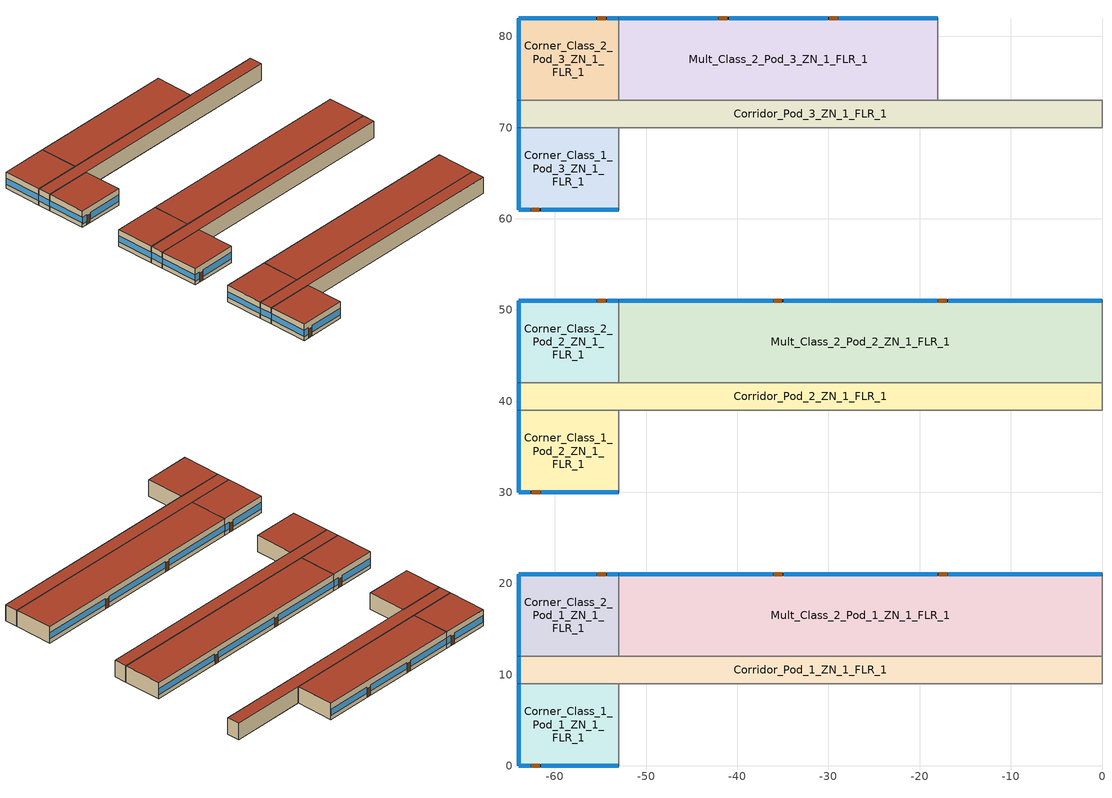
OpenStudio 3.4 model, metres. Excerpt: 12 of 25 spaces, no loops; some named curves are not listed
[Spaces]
Corridor_Pod_2_ZN_1_FLR_1
 floor ground (Foundation F 126 Perim 30 Area 1920): 0,42 0,39 -64,39 -64,42 z0
 wall outside: -64,42 -64,39 z0:4
 wall to Corner_Class_2_Pod_2_ZN_1_FLR_1: -53,42 -64,42 z0:4
 wall to Main_Corridor_ZN_1_FLR_1: 0,39 0,42 z0:4
 wall to Mult_Class_1_Pod_2_ZN_1_FLR_1: -53,39 0,39 z0:4
 wall to Corner_Class_1_Pod_2_ZN_1_FLR_1: -64,39 -53,39 z0:4
 wall to Mult_Class_2_Pod_2_ZN_1_FLR_1: 0,42 -53,42 z0:4
 window: -64,41.95 -64,39.05 z1.1:2.55
 roof outside: 0,39 0,42 -64,42 -64,39 z4
Corner_Class_2_Pod_2_ZN_1_FLR_1
 floor ground (Foundation F 126 Perim 200 Area 990): -53,51 -53,42 -64,42 -64,51 z0
 wall outside: -53,51 -64,51 -64,42 z0:4
 wall to Mult_Class_2_Pod_2_ZN_1_FLR_1: -53,42 -53,51 z0:4
 window: -53.05,51 -54.27,51 / -55.49,51 -63.95,51 z0.92:2.51; -64,50.95 -64,42.05 z1.1:2.52
 door: -54.45,51 -55.36,51 z0:2.13
 roof outside: -53,42 -53,51 -64,51 -64,42 z4
Corridor_Pod_3_ZN_1_FLR_1
 floor ground (Foundation F 126 Perim 30 Area 1920): 0,73 0,70 -64,70 -64,73 z0
 wall outside: -64,73 -64,70 z0:4
 wall to Mult_Class_2_Pod_3_ZN_1_FLR_1: -18,73 -53,73 z0:4
 wall to Corner_Class_2_Pod_3_ZN_1_FLR_1: -53,73 -64,73 z0:4
 wall to Computer_Class_ZN_1_FLR_1: 0,73 -18,73 z0:4
 wall to Library_Media_Center_ZN_1_FLR_1: 0,70 0,73 z0:4
 wall to Mult_Class_1_Pod_3_ZN_1_FLR_1: -53,70 0,70 z0:4
 wall to Corner_Class_1_Pod_3_ZN_1_FLR_1: -64,70 -53,70 z0:4
 window: -64,72.95 -64,70.05 z1.1:2.55
 roof outside: 0,70 0,73 -64,73 -64,70 z4
Corner_Class_2_Pod_3_ZN_1_FLR_1
 floor ground (Foundation F 126 Perim 200 Area 990): -53,82 -53,73 -64,73 -64,82 z0
 wall outside: -53,82 -64,82 -64,73 z0:4
 wall to Mult_Class_2_Pod_3_ZN_1_FLR_1: -53,73 -53,82 z0:4
 window: -64,81.95 -64,73.05 z1.1:2.52; -53.05,82 -54.27,82 / -55.52,82 -63.95,82 z0.92:2.51
 door: -54.44,82 -55.36,82 z0:2.13
 roof outside: -53,73 -53,82 -64,82 -64,73 z4
Corner_Class_2_Pod_1_ZN_1_FLR_1
 floor ground (Foundation F 126 Perim 200 Area 990): -53,21 -53,12 -64,12 -64,21 z0
 wall outside: -53,21 -64,21 -64,12 z0:4
 wall to Mult_Class_2_Pod_1_ZN_1_FLR_1: -53,12 -53,21 z0:4
 wall to Corridor_Pod_1_ZN_1_FLR_1: -64,12 -53,12 z0:4
 window: -53.05,21 -54.27,21 / -55.49,21 -63.95,21 z0.92:2.51; -64,20.95 -64,12.05 z1.1:2.52
 door: -54.43,21 -55.34,21 z0:2.13
 roof outside: -53,12 -53,21 -64,21 -64,12 z4
Corridor_Pod_1_ZN_1_FLR_1
 floor ground (Foundation F 126 Perim 30 Area 1920): 0,12 0,9 -64,9 -64,12 z0
 wall outside: -64,12 -64,9 z0:4
 wall to Mult_Class_1_Pod_1_ZN_1_FLR_1: -53,9 0,9 z0:4
 wall to Corner_Class_1_Pod_1_ZN_1_FLR_1: -64,9 -53,9 z0:4
 wall to Main_Corridor_ZN_1_FLR_1: 0,9 0,12 z0:4
 wall to Mult_Class_2_Pod_1_ZN_1_FLR_1: 0,12 -53,12 z0:4
 window: -64,11.95 -64,9.05 z1.1:2.55
 roof outside: 0,9 0,12 -64,12 -64,9 z4
Mult_Class_2_Pod_2_ZN_1_FLR_1
 floor ground (Foundation F 126 Perim 530 Area 4770): 0,51 0,42 -53,42 -53,51 z0
 wall outside: 0,51 -53,51 z0:4
 wall to Main_Corridor_ZN_1_FLR_1: 0,42 0,51 z0:4
 window: -0.05,51 -16.87,51 / -18.09,51 -34.91,51 / -36.13,51 -52.95,51 z1.03:2.5
 door: -17.05,51 -17.96,51 / -35.11,51 -36.02,51 z0:2.13
 roof outside: 0,42 0,51 -53,51 -53,42 z4
Corner_Class_1_Pod_3_ZN_1_FLR_1
 floor ground (Foundation F 126 Perim 200 Area 990): -53,70 -53,61 -64,61 -64,70 z0
 wall outside: -64,70 -64,61 -53,61 z0:4
 wall to Mult_Class_1_Pod_3_ZN_1_FLR_1: -53,61 -53,70 z0:4
 window: -64,69.95 -64,61.05 z1.1:2.52; -63.95,61 -62.73,61 / -61.51,61 -53.05,61 z0.92:2.51
 door: -62.62,61 -61.7,61 z0:2.13
 roof outside: -53,61 -53,70 -64,70 -64,61 z4
Mult_Class_2_Pod_1_ZN_1_FLR_1
 floor ground (Foundation F 126 Perim 530 Area 4770): 0,21 0,12 -53,12 -53,21 z0
 wall outside: 0,21 -53,21 z0:4
 wall to Main_Corridor_ZN_1_FLR_1: 0,12 0,21 z0:4
 window: -0.05,21 -16.87,21 / -18.09,21 -34.91,21 / -36.13,21 -52.95,21 z1.03:2.5
 door: -16.98,21 -17.89,21 / -35.09,21 -36.01,21 z0:2.13
 roof outside: 0,12 0,21 -53,21 -53,12 z4
Mult_Class_2_Pod_3_ZN_1_FLR_1
 floor ground (Foundation F 126 Perim 350 Area 3150): -18,82 -18,73 -53,73 -53,82 z0
 wall outside: -18,82 -53,82 z0:4
 wall to Computer_Class_ZN_1_FLR_1: -18,73 -18,82 z0:4
 window: -18.05,82 -28.87,82 / -30.09,82 -40.91,82 / -42.13,82 -52.95,82 z0.99:2.5
 door: -29,82 -29.92,82 / -41.09,82 -42.01,82 z0:2.13
 roof outside: -18,73 -18,82 -53,82 -53,73 z4
Corner_Class_1_Pod_2_ZN_1_FLR_1
 floor ground (Foundation F 126 Perim 200 Area 990): -53,39 -53,30 -64,30 -64,39 z0
 wall outside: -64,39 -64,30 -53,30 z0:4
 wall to Mult_Class_1_Pod_2_ZN_1_FLR_1: -53,30 -53,39 z0:4
 window: -64,38.95 -64,30.05 z1.1:2.52; -63.95,30 -62.73,30 / -61.51,30 -53.05,30 z0.92:2.51
 door: -62.53,30 -61.62,30 z0:2.13
 roof outside: -53,30 -53,39 -64,39 -64,30 z4
Corner_Class_1_Pod_1_ZN_1_FLR_1
 floor ground (Foundation F 126 Perim 200 Area 990): -53,9 -53,0 -64,0 -64,9 z0
 wall outside: -64,9 -64,0 -53,0 z0:4
 wall to Mult_Class_1_Pod_1_ZN_1_FLR_1: -53,0 -53,9 z0:4
 window: -63.95,0 -62.73,0 / -61.51,0 -53.05,0 z0.92:2.51; -64,8.95 -64,0.05 z1.1:2.52
 door: -62.59,0 -61.68,0 z0:2.13
 roof outside: -53,0 -53,9 -64,9 -64,0 z4
[Site]
Atlanta-Hartsfield Jackson Intl AP_GA_USA: Latitude {deg}=33.63; Longitude {deg}=-84.43; Time Zone {hr}=-5; Elevation {m}=308; Terrain=City
[Building]
-PrimarySchool-ASHRAE 169-2013-3A created: 2022-11-29 09:58:47 -0700: North Axis {deg}=0; Default Construction Set=90.1-2016 - PriSchl - ASHRAE 169-2013-3A; Standards Number of Stories=1; Standards Number of Above Ground Stories=1; Standards Building Type=PrimarySchool
[ClimateZones]
Climate Zone Institution Name 1=ASHRAE; Climate Zone Document Name 1=ANSI/ASHRAE Standard 169; Climate Zone Document Year 1=2006; Climate Zone Value 1=3A
[Site:WaterMainsTemperature]
Calculation Method=Correlation; Annual Average Outdoor Air Temperature {C}=16.6; Maximum Difference In Monthly Average Outdoor Air Temperatures {deltaC}=22.5
[SizingPeriod:DesignDay] Barometric Pressure {Pa}=97621; Rain Indicator=No; Snow Indicator=No; Day of Month=21; Daylight Saving Time Indicator=No; Humidity Condition Type=Wetbulb; Dry-Bulb Temperature Range Modifier Type=DefaultMultipliers
Name | Maximum Dry-Bulb Temperature {C} | Daily Dry-Bulb Temperature Range {deltaC} | Wind Speed {m/s} | Wind Direction {deg} | Month | Day Type | Wetbulb or DewPoint at Maximum Dry-Bulb {C} | Solar Model Indicator | ASHRAE Clear Sky Optical Depth for Beam Irradiance | ASHRAE Clear Sky Optical Depth for Diffuse Irradiance | Sky Clearness
Atlanta-Hartsfield.Jackson.Intl.AP_GA_USA Ann Clg .4% Condns DB=>MWB | 34.4 | 9.5 | 4 | 300 | 7 | SummerDesignDay | 23.5 | ASHRAETau | 0.556 | 1.779
Atlanta-Hartsfield.Jackson.Intl.AP_GA_USA Ann Htg 99.6% Condns DB | -6.3 | 0 | 5.3 | 320 | 1 | WinterDesignDay | -6.3 | ASHRAEClearSky |  |  | 0
[Site:GroundTemperature:FCfactorMethod]
January Ground Temperature {C}=16; February Ground Temperature {C}=11.9; March Ground Temperature {C}=7.7; April Ground Temperature {C}=4; May Ground Temperature {C}=7.9; June Ground Temperature {C}=13.8; July Ground Temperature {C}=17.2; August Ground Temperature {C}=20.8; September Ground Temperature {C}=24.8; October Ground Temperature {C}=26.1; November Ground Temperature {C}=26.5; December Ground Temperature {C}=22.5
[Material:NoMass] Thermal Absorptance=0.9; Solar Absorptance=0.7
Name | Roughness | Thermal Resistance {m2-K/W} | Visible Absorptance
CP02 CARPET PAD | VeryRough | 0.21648 | 0.8
Typical Insulation R-10.94 | Smooth | 1.92744 | 0.7
Typical Carpet Pad | Smooth | 0.21648 | 0.8
Typical Insulation R-10.81 | Smooth | 1.90342 | 0.7
Typical Insulation R-24.52 | Smooth | 4.31889 | 0.7
Typical Insulation R-1.85 | Smooth | 0.326262 | 0.7
Typical Insulation R-2.38 | Smooth | 0.418404 | 0.7
[Material]
Name | Roughness | Thickness {m} | Conductivity {W/m-K} | Density {kg/m3} | Specific Heat {J/kg-K} | Thermal Absorptance | Solar Absorptance | Visible Absorptance
100mm Normalweight concrete floor | MediumSmooth | 0.1016 | 2.31 | 2322 | 832
G01 13mm gypsum board | Smooth | 0.0127 | 0.16 | 800 | 1090 | 0.9 | 0.7 | 0.5
4 in. Normalweight Concrete Floor | MediumRough | 0.1016 | 2.31 | 2322 | 832 | 0.9 | 0.7 | 0.7
25mm Stucco | Smooth | 0.0254 | 0.72 | 1856 | 840 | 0.9 | 0.7 | 0.7
5/8 in. Gypsum Board | MediumSmooth | 0.0159 | 0.16 | 800 | 1090 | 0.9 | 0.7 | 0.7
Roof Membrane - Highly Reflective | VeryRough | 0.0095 | 0.16 | 1121.29 | 1460 | 0.75 | 0.45 | 0.7
Metal Roof Surface; F08 Metal surface | Smooth | 0.0008 | 45.28 | 7824 | 500 | 0.9 | 0.7 | 0.7
8 in. Normalweight Concrete Floor | MediumRough | 0.2032 | 2.31 | 2322 | 832 | 0.9 | 0.7 | 0.7
8 in. Concrete Block Basement Wall | MediumRough | 0.2032 | 1.326 | 1842 | 912 | 0.9 | 0.7 | 0.7
G05 25mm wood | MediumSmooth | 0.0254 | 0.15 | 608 | 1630 | 0.9 | 0.5 | 0.5
Std Wood 6inch | MediumSmooth | 0.15 | 0.12 | 540 | 1210 | 0.9 | 0.7 | 0.7
[Construction:FfactorGroundFloor] F-Factor {W/m-K}=1.26344
Name | Area {m2} | PerimeterExposed {m}
Foundation F 126 Perim 200 Area 990 | 99 | 20
Foundation F 126 Perim 350 Area 3150 | 315 | 35
Foundation F 126 Perim 530 Area 4770 | 477 | 53
Foundation F 126 Perim 30 Area 1920 | 192 | 3
[DefaultConstructionSet]
90.1-2016 - PriSchl - ASHRAE 169-2013-3A: Default Exterior Surface Constructions=Default Surface Constructions 1; Default Interior Surface Constructions=Default Surface Constructions 2; Default Ground Contact Surface Constructions=Default Surface Constructions 3; Default Exterior SubSurface Constructions=Default Sub Surface Constructions 1; Default Interior SubSurface Constructions=Default Sub Surface Constructions 2; Interior Partition Construction=Typical Interior Partition
[DefaultSurfaceConstructions]
Name | Floor Construction | Wall Construction | Roof Ceiling Construction
Default Surface Constructions 1 | Typical Insulated Exterior Mass Floor R-13.51 | Typical Insulated Steel Framed Exterior Wall R-12.99 | Typical IEAD Roof - Highly Reflective R-25.64
Default Surface Constructions 2 | Typical Interior Floor | Typical Interior Wall | Typical Interior Ceiling
Default Surface Constructions 3 | Typical Insulated Carpeted 8in Slab Floor | Typical Insulated Basement Mass Wall
[Construction]
Typical Insulated Exterior Mass Floor R-13.51: Typical Insulation R-10.94, 4 in. Normalweight Concrete Floor, Typical Carpet Pad
Typical Insulated Steel Framed Exterior Wall R-12.99: 25mm Stucco, 5/8 in. Gypsum Board, Typical Insulation R-10.81, 5/8 in. Gypsum Board
Typical IEAD Roof - Highly Reflective R-25.64: Roof Membrane - Highly Reflective, Typical Insulation R-24.52, Metal Roof Surface
Typical Interior Floor: 100mm Normalweight concrete floor, CP02 CARPET PAD
Typical Interior Wall: G01 13mm gypsum board, G01 13mm gypsum board
Typical Interior Ceiling: CP02 CARPET PAD, 100mm Normalweight concrete floor
Typical Insulated Carpeted 8in Slab Floor: 8 in. Normalweight Concrete Floor, Typical Carpet Pad
Typical Insulated Basement Mass Wall: 8 in. Concrete Block Basement Wall
U 0.45 SHGC 0.25 Simple Glazing Window Weighted U-0.45 SHGC 0.25: U 0.45 SHGC 0.25 Simple Glazing U-0.45 SHGC 0.25
U 0.45 SHGC 0.25 Simple Glazing Window Weighted U-0.45 SHGC 0.25 1: U 0.45 SHGC 0.25 Simple Glazing U-0.45 SHGC 0.25 1
Typical Insulated Metal Door R-2.7: F08 Metal surface, Typical Insulation R-1.85
U 0.45 SHGC 0.25 Simple Glazing Window Weighted U-0.45 SHGC 0.25 2: U 0.45 SHGC 0.25 Simple Glazing U-0.45 SHGC 0.25 2
Typical Overhead Door R-3.23: Typical Insulation R-2.38
U 0.55 SHGC 0.35 Simple Glazing Window U-0.55 SHGC 0.35: U 0.55 SHGC 0.35 Simple Glazing U-0.55 SHGC 0.35
Typical Interior Window: Clear 3mm
Typical Interior Door; Typical Interior Partition: G05 25mm wood
InteriorFurnishings: Std Wood 6inch
[DefaultSubSurfaceConstructions]
Name | Fixed Window Construction | Operable Window Construction | Door Construction | Glass Door Construction | Overhead Door Construction | Skylight Construction | Tubular Daylight Dome Construction | Tubular Daylight Diffuser Construction
Default Sub Surface Constructions 1 | U 0.45 SHGC 0.25 Simple Glazing Window Weighted U-0.45 SHGC 0.25 | U 0.45 SHGC 0.25 Simple Glazing Window Weighted U-0.45 SHGC 0.25 1 | Typical Insulated Metal Door R-2.7 | U 0.45 SHGC 0.25 Simple Glazing Window Weighted U-0.45 SHGC 0.25 2 | Typical Overhead Door R-3.23 | U 0.55 SHGC 0.35 Simple Glazing Window U-0.55 SHGC 0.35 | Typical Interior Window | Typical Interior Window
Default Sub Surface Constructions 2 | Typical Interior Window | Typical Interior Window | Typical Interior Door
[WindowMaterial:SimpleGlazingSystem]
Name | U-Factor {W/m2-K} | Solar Heat Gain Coefficient
U 0.45 SHGC 0.25 Simple Glazing U-0.45 SHGC 0.25; U 0.45 SHGC 0.25 Simple Glazing U-0.45 SHGC 0.25 1; U 0.45 SHGC 0.25 Simple Glazing U-0.45 SHGC 0.25 2 | 2.55522 | 0.25
U 0.55 SHGC 0.35 Simple Glazing U-0.55 SHGC 0.35 | 3.12304 | 0.35
[WindowMaterial:Glazing]
Clear 3mm: Optical Data Type=SpectralAverage; Thickness {m}=0.003; Solar Transmittance at Normal Incidence=0.837; Front Side Solar Reflectance at Normal Incidence=0.075; Back Side Solar Reflectance at Normal Incidence=0.075; Visible Transmittance at Normal Incidence=0.898; Front Side Visible Reflectance at Normal Incidence=0.081; Back Side Visible Reflectance at Normal Incidence=0.081; Infrared Transmittance at Normal Incidence=0; Front Side Infrared Hemispherical Emissivity=0.84; Back Side Infrared Hemispherical Emissivity=0.84; Conductivity {W/m-K}=0.9; Dirt Correction Factor for Solar and Visible Transmittance=1; Solar Diffusing=No
[Space] Building Story=Building Story 1; Part of Total Floor Area=Yes
Name | Space Type | Thermal Zone
Corner_Class_2_Pod_3_ZN_1_FLR_1 | PrimarySchool Classroom | Corner_Class_2_Pod_3_ZN_1_FLR_1 ZN
Corridor_Pod_2_ZN_1_FLR_1 | PrimarySchool Corridor | Corridor_Pod_2_ZN_1_FLR_1 ZN
Mult_Class_2_Pod_2_ZN_1_FLR_1 | PrimarySchool Classroom | Mult_Class_2_Pod_2_ZN_1_FLR_1 ZN
Corridor_Pod_1_ZN_1_FLR_1 | PrimarySchool Corridor | Corridor_Pod_1_ZN_1_FLR_1 ZN
Mult_Class_2_Pod_1_ZN_1_FLR_1 | PrimarySchool Classroom | Mult_Class_2_Pod_1_ZN_1_FLR_1 ZN
Corner_Class_2_Pod_2_ZN_1_FLR_1 | PrimarySchool Classroom | Corner_Class_2_Pod_2_ZN_1_FLR_1 ZN
Corner_Class_1_Pod_1_ZN_1_FLR_1 | PrimarySchool Classroom | Corner_Class_1_Pod_1_ZN_1_FLR_1 ZN
Corridor_Pod_3_ZN_1_FLR_1 | PrimarySchool Corridor | Corridor_Pod_3_ZN_1_FLR_1 ZN
Corner_Class_2_Pod_1_ZN_1_FLR_1 | PrimarySchool Classroom | Corner_Class_2_Pod_1_ZN_1_FLR_1 ZN
Corner_Class_1_Pod_3_ZN_1_FLR_1 | PrimarySchool Classroom | Corner_Class_1_Pod_3_ZN_1_FLR_1 ZN
Corner_Class_1_Pod_2_ZN_1_FLR_1 | PrimarySchool Classroom | Corner_Class_1_Pod_2_ZN_1_FLR_1 ZN
Mult_Class_2_Pod_3_ZN_1_FLR_1 | PrimarySchool Classroom | Mult_Class_2_Pod_3_ZN_1_FLR_1 ZN
[BuildingStory]
Building Story 1: Nominal Z Coordinate {m}=0
[SpaceType] Standards Building Type=PrimarySchool
Name | Default Schedule Set | Design Specification Outdoor Air Object | Standards Space Type
PrimarySchool Corridor | PrimarySchool Corridor Schedule Set | PrimarySchool Corridor Ventilation | Corridor
PrimarySchool Classroom | PrimarySchool Classroom Schedule Set | PrimarySchool Classroom Ventilation | Classroom
[People:Definition]
PrimarySchool Classroom People Definition: Number of People Calculation Method=People/Area; People per Space Floor Area {person/m2}=0.269098; Fraction Radiant=0.3
[People]
PrimarySchool Classroom People: People Definition=PrimarySchool Classroom People Definition; Space or SpaceType=PrimarySchool Classroom; Work Efficiency Schedule=Work Efficiency Schedule; Clothing Insulation Schedule=Clothing Schedule; Air Velocity Schedule=Air Velocity Schedule; Multiplier=1
[Lights:Definition] Design Level Calculation Method=Watts/Area; Fraction Radiant=0.37; Fraction Visible=0.2; Return Air Fraction=0
Name | Watts per Space Floor Area {W/m2}
PrimarySchool Classroom Lights Definition | 9.9028
PrimarySchool Corridor Lights Definition | 7.10418
[Lights] Fraction Replaceable=1
Name | Lights Definition | Space or SpaceType
PrimarySchool Classroom Lights | PrimarySchool Classroom Lights Definition | PrimarySchool Classroom
PrimarySchool Corridor Lights | PrimarySchool Corridor Lights Definition | PrimarySchool Corridor
[ElectricEquipment:Definition] Design Level Calculation Method=Watts/Area; Fraction Latent=0; Fraction Radiant=0.5; Fraction Lost=0
Name | Watts per Space Floor Area {W/m2}
PrimarySchool Classroom Elec Equip Definition | 14.9995
PrimarySchool Corridor Elec Equip Definition | 3.99987
[ElectricEquipment]
Name | Electric Equipment Definition | Space or SpaceType
PrimarySchool Classroom Elec Equip | PrimarySchool Classroom Elec Equip Definition | PrimarySchool Classroom
PrimarySchool Corridor Elec Equip | PrimarySchool Corridor Elec Equip Definition | PrimarySchool Corridor
[DesignSpecification:OutdoorAir] Outdoor Air Method=Sum
Name | Outdoor Air Flow per Person {m3/s-person} | Outdoor Air Flow per Floor Area {m3/s-m2}
PrimarySchool Classroom Ventilation | 0.00471947 | 0.0006096
PrimarySchool Corridor Ventilation |  | 0.0003048
[DefaultScheduleSet] Number of People Schedule=SchoolPrimary BLDG_OCC_SCH; People Activity Level Schedule=SchoolPrimary ACTIVITY_SCH; Electric Equipment Schedule=SchoolPrimary BLDG_EQUIP_SCH_2013; Infiltration Schedule=SchoolPrimary INFIL_SCH_PNNL
Name | Lighting Schedule
PrimarySchool Classroom Schedule Set | SchoolPrimary BLDG_LIGHT_CLASSROOM_SCH_2013
PrimarySchool Corridor Schedule Set | SchoolPrimary BLDG_LIGHT_CORRIDOR_SCH_2013
[ThermostatSetpoint:DualSetpoint] Heating Setpoint Temperature Schedule=SchoolPrimary HTGSETP_SCH_NO_OPTIMUM; Cooling Setpoint Temperature Schedule=SchoolPrimary CLGSETP_SCH_NO_OPTIMUM
PrimarySchool Classroom Thermostat 1; PrimarySchool Classroom Thermostat 2; PrimarySchool Classroom Thermostat 3; PrimarySchool Classroom Thermostat 4; PrimarySchool Classroom Thermostat 5; PrimarySchool Classroom Thermostat 6; PrimarySchool Corridor Thermostat 1; PrimarySchool Corridor Thermostat 2; PrimarySchool Corridor Thermostat 3; PrimarySchool Classroom Thermostat 10; PrimarySchool Classroom Thermostat 11; PrimarySchool Classroom Thermostat 12
[SpaceInfiltration:DesignFlowRate] Schedule=SchoolPrimary INFIL_SCH_PNNL; Design Flow Rate Calculation Method=Flow/ExteriorArea; Constant Term Coefficient=0; Temperature Term Coefficient=0; Velocity Term Coefficient=0.224; Velocity Squared Term Coefficient=0
Name | Space or SpaceType | Flow per Exterior Surface Area {m3/s-m2}
Corner_Class_1_Pod_1_ZN_1_FLR_1 Infiltration | Corner_Class_1_Pod_1_ZN_1_FLR_1 | 0.000254558
Corner_Class_1_Pod_2_ZN_1_FLR_1 Infiltration | Corner_Class_1_Pod_2_ZN_1_FLR_1 | 0.000254558
Corner_Class_1_Pod_3_ZN_1_FLR_1 Infiltration | Corner_Class_1_Pod_3_ZN_1_FLR_1 | 0.000254558
Corner_Class_2_Pod_1_ZN_1_FLR_1 Infiltration | Corner_Class_2_Pod_1_ZN_1_FLR_1 | 0.000254558
Corner_Class_2_Pod_2_ZN_1_FLR_1 Infiltration | Corner_Class_2_Pod_2_ZN_1_FLR_1 | 0.000254558
Corner_Class_2_Pod_3_ZN_1_FLR_1 Infiltration | Corner_Class_2_Pod_3_ZN_1_FLR_1 | 0.000254558
Corridor_Pod_1_ZN_1_FLR_1 Infiltration | Corridor_Pod_1_ZN_1_FLR_1 | 3.35043e-05
Corridor_Pod_2_ZN_1_FLR_1 Infiltration | Corridor_Pod_2_ZN_1_FLR_1 | 3.35043e-05
Corridor_Pod_3_ZN_1_FLR_1 Infiltration | Corridor_Pod_3_ZN_1_FLR_1 | 3.35043e-05
Mult_Class_2_Pod_1_ZN_1_FLR_1 Infiltration | Mult_Class_2_Pod_1_ZN_1_FLR_1 | 0.000175253
Mult_Class_2_Pod_2_ZN_1_FLR_1 Infiltration | Mult_Class_2_Pod_2_ZN_1_FLR_1 | 0.000175253
Mult_Class_2_Pod_3_ZN_1_FLR_1 Infiltration | Mult_Class_2_Pod_3_ZN_1_FLR_1 | 0.000175253
[ThermalZone] Use Ideal Air Loads=No
Name | Primary Daylighting Control | Fraction of Zone Controlled by Primary Daylighting Control | Secondary Daylighting Control | Fraction of Zone Controlled by Secondary Daylighting Control | Thermostat
Corner_Class_1_Pod_1_ZN_1_FLR_1 ZN | Corner_Class_1_Pod_1_ZN_1_FLR_1 Daylt Sensor 1 | 0.444 | Corner_Class_1_Pod_1_ZN_1_FLR_1 Daylt Sensor 2 | 0.316 | PrimarySchool Classroom Thermostat 1
Corner_Class_1_Pod_2_ZN_1_FLR_1 ZN | Corner_Class_1_Pod_2_ZN_1_FLR_1 Daylt Sensor 1 | 0.444 | Corner_Class_1_Pod_2_ZN_1_FLR_1 Daylt Sensor 2 | 0.316 | PrimarySchool Classroom Thermostat 2
Corner_Class_1_Pod_3_ZN_1_FLR_1 ZN | Corner_Class_1_Pod_3_ZN_1_FLR_1 Daylt Sensor 1 | 0.444 | Corner_Class_1_Pod_3_ZN_1_FLR_1 Daylt Sensor 2 | 0.316 | PrimarySchool Classroom Thermostat 3
Corner_Class_2_Pod_1_ZN_1_FLR_1 ZN | Corner_Class_2_Pod_1_ZN_1_FLR_1 Daylt Sensor 1 | 0.444 | Corner_Class_2_Pod_1_ZN_1_FLR_1 Daylt Sensor 2 | 0.316 | PrimarySchool Classroom Thermostat 4
Corner_Class_2_Pod_2_ZN_1_FLR_1 ZN | Corner_Class_2_Pod_2_ZN_1_FLR_1 Daylt Sensor 1 | 0.444 | Corner_Class_2_Pod_2_ZN_1_FLR_1 Daylt Sensor 2 | 0.316 | PrimarySchool Classroom Thermostat 5
Corner_Class_2_Pod_3_ZN_1_FLR_1 ZN | Corner_Class_2_Pod_3_ZN_1_FLR_1 Daylt Sensor 1 | 0.444 | Corner_Class_2_Pod_3_ZN_1_FLR_1 Daylt Sensor 2 | 0.316 | PrimarySchool Classroom Thermostat 6
Corridor_Pod_1_ZN_1_FLR_1 ZN |  |  |  |  | PrimarySchool Corridor Thermostat 1
Corridor_Pod_2_ZN_1_FLR_1 ZN |  |  |  |  | PrimarySchool Corridor Thermostat 2
Corridor_Pod_3_ZN_1_FLR_1 ZN |  |  |  |  | PrimarySchool Corridor Thermostat 3
Mult_Class_2_Pod_1_ZN_1_FLR_1 ZN | Mult_Class_2_Pod_1_ZN_1_FLR_1 Daylt Sensor 1 | 0.278 | Mult_Class_2_Pod_1_ZN_1_FLR_1 Daylt Sensor 2 | 0.278 | PrimarySchool Classroom Thermostat 10
Mult_Class_2_Pod_2_ZN_1_FLR_1 ZN | Mult_Class_2_Pod_2_ZN_1_FLR_1 Daylt Sensor 1 | 0.278 | Mult_Class_2_Pod_2_ZN_1_FLR_1 Daylt Sensor 2 | 0.278 | PrimarySchool Classroom Thermostat 11
Mult_Class_2_Pod_3_ZN_1_FLR_1 ZN | Mult_Class_2_Pod_3_ZN_1_FLR_1 Daylt Sensor 1 | 0.278 | Mult_Class_2_Pod_3_ZN_1_FLR_1 Daylt Sensor 2 | 0.278 | PrimarySchool Classroom Thermostat 12
[AvailabilityManager:NightCycle] Applicability Schedule=Always On Discrete; Control Type=CycleOnAny; Thermostat Tolerance {deltaC}=1; Cycling Run Time {s}=1800
Availability Manager Night Cycle 1; Availability Manager Night Cycle 2; Availability Manager Night Cycle 3; Availability Manager Night Cycle 4; Availability Manager Night Cycle 5; Availability Manager Night Cycle 6; Availability Manager Night Cycle 7
[Refrigeration:Compressor] Refrigeration Compressor Power Curve=New_Low_Temp_Comp_Pwr_Curve; Refrigeration Compressor Capacity Curve=New_Low_Temp_Comp_Cap_Curve; Rated Return Gas Temperature {C}=18.3; Rated Subcooling {deltaC}=0
Refrigeration Compressor 1; Refrigeration Compressor 2; Refrigeration Compressor 3; Refrigeration Compressor 4; Refrigeration Compressor 5; Refrigeration Compressor 6; Refrigeration Compressor 7; Refrigeration Compressor 8; Refrigeration Compressor 9; Refrigeration Compressor 10; Refrigeration Compressor 11; Refrigeration Compressor 12; Refrigeration Compressor 13; Refrigeration Compressor 14; Refrigeration Compressor 15; Refrigeration Compressor 16; Refrigeration Compressor 17; Refrigeration Compressor 18; Refrigeration Compressor 19; Refrigeration Compressor 20
[EnergyManagementSystem:Sensor]
Name | Output Variable or Output Meter | Output Variable or Output Meter Index Key
Facility_Int_LTG | InteriorLights:Electricity
Mains_Water_Temp_Sen | Site Mains Water Temperature | Environment
Business_Sensor | Schedule Value | SchoolPrimary_BUSINESS_SCH
OAT; OAT_1; OAT_2 | Site Outdoor Air Drybulb Temperature | Environment
[EnergyManagementSystem:GlobalVariable]
cafeteria_zn_1_flr_1_zn_psz_ac_2_7_supply_outlet_node_Temperature_Setpoint; cafeteria_zn_1_flr_1_zn_psz_ac_2_7_supply_outlet_node_Temperature_Setpoint_Enable; gym_zn_1_flr_1_zn_psz_ac_2_5_supply_outlet_node_Temperature_Setpoint; gym_zn_1_flr_1_zn_psz_ac_2_5_supply_outlet_node_Temperature_Setpoint_Enable; kitchen_zn_1_flr_1_zn_psz_ac_1_6_supply_outlet_node_Temperature_Setpoint; kitchen_zn_1_flr_1_zn_psz_ac_1_6_supply_outlet_node_Temperature_Setpoint_Enable; cafeteria_zn_1_flr_1_zn_psz_ac_2_7_supply_outlet_node_Humidity_Setpoint; cafeteria_zn_1_flr_1_zn_psz_ac_2_7_supply_outlet_node_Humidity_Setpoint_Enable; gym_zn_1_flr_1_zn_psz_ac_2_5_supply_outlet_node_Humidity_Setpoint; gym_zn_1_flr_1_zn_psz_ac_2_5_supply_outlet_node_Humidity_Setpoint_Enable; kitchen_zn_1_flr_1_zn_psz_ac_1_6_supply_outlet_node_Humidity_Setpoint; kitchen_zn_1_flr_1_zn_psz_ac_1_6_supply_outlet_node_Humidity_Setpoint_Enable; cafeteria_zn_1_flr_1_zn_psz_ac_2_7_supply_outlet_node_Air_Flow_Setpoint; cafeteria_zn_1_flr_1_zn_psz_ac_2_7_supply_outlet_node_Air_Flow_Setpoint_Enable; gym_zn_1_flr_1_zn_psz_ac_2_5_supply_outlet_node_Air_Flow_Setpoint; gym_zn_1_flr_1_zn_psz_ac_2_5_supply_outlet_node_Air_Flow_Setpoint_Enable; kitchen_zn_1_flr_1_zn_psz_ac_1_6_supply_outlet_node_Air_Flow_Setpoint; kitchen_zn_1_flr_1_zn_psz_ac_1_6_supply_outlet_node_Air_Flow_Setpoint_Enable; bath_zn_1_flr_1_zn_Heating_Temperature_Setpoint; bath_zn_1_flr_1_zn_Heating_Temperature_Setpoint_Enable; cafeteria_zn_1_flr_1_zn_Heating_Temperature_Setpoint; cafeteria_zn_1_flr_1_zn_Heating_Temperature_Setpoint_Enable; computer_class_zn_1_flr_1_zn_Heating_Temperature_Setpoint; computer_class_zn_1_flr_1_zn_Heating_Temperature_Setpoint_Enable; corner_class_1_pod_1_zn_1_flr_1_zn_Heating_Temperature_Setpoint; corner_class_1_pod_1_zn_1_flr_1_zn_Heating_Temperature_Setpoint_Enable; corner_class_1_pod_2_zn_1_flr_1_zn_Heating_Temperature_Setpoint; corner_class_1_pod_2_zn_1_flr_1_zn_Heating_Temperature_Setpoint_Enable; corner_class_1_pod_3_zn_1_flr_1_zn_Heating_Temperature_Setpoint; corner_class_1_pod_3_zn_1_flr_1_zn_Heating_Temperature_Setpoint_Enable; corner_class_2_pod_1_zn_1_flr_1_zn_Heating_Temperature_Setpoint; corner_class_2_pod_1_zn_1_flr_1_zn_Heating_Temperature_Setpoint_Enable; corner_class_2_pod_2_zn_1_flr_1_zn_Heating_Temperature_Setpoint; corner_class_2_pod_2_zn_1_flr_1_zn_Heating_Temperature_Setpoint_Enable; corner_class_2_pod_3_zn_1_flr_1_zn_Heating_Temperature_Setpoint; corner_class_2_pod_3_zn_1_flr_1_zn_Heating_Temperature_Setpoint_Enable; corridor_pod_1_zn_1_flr_1_zn_Heating_Temperature_Setpoint; corridor_pod_1_zn_1_flr_1_zn_Heating_Temperature_Setpoint_Enable; corridor_pod_2_zn_1_flr_1_zn_Heating_Temperature_Setpoint; corridor_pod_2_zn_1_flr_1_zn_Heating_Temperature_Setpoint_Enable; corridor_pod_3_zn_1_flr_1_zn_Heating_Temperature_Setpoint; corridor_pod_3_zn_1_flr_1_zn_Heating_Temperature_Setpoint_Enable; gym_zn_1_flr_1_zn_Heating_Temperature_Setpoint; gym_zn_1_flr_1_zn_Heating_Temperature_Setpoint_Enable; kitchen_zn_1_flr_1_zn_Heating_Temperature_Setpoint; kitchen_zn_1_flr_1_zn_Heating_Temperature_Setpoint_Enable; library_media_center_zn_1_flr_1_zn_Heating_Temperature_Setpoint; library_media_center_zn_1_flr_1_zn_Heating_Temperature_Setpoint_Enable; lobby_zn_1_flr_1_zn_Heating_Temperature_Setpoint; lobby_zn_1_flr_1_zn_Heating_Temperature_Setpoint_Enable; main_corridor_zn_1_flr_1_zn_Heating_Temperature_Setpoint; main_corridor_zn_1_flr_1_zn_Heating_Temperature_Setpoint_Enable; mech_zn_1_flr_1_zn_Heating_Temperature_Setpoint; mech_zn_1_flr_1_zn_Heating_Temperature_Setpoint_Enable; mult_class_1_pod_1_zn_1_flr_1_zn_Heating_Temperature_Setpoint; mult_class_1_pod_1_zn_1_flr_1_zn_Heating_Temperature_Setpoint_Enable; mult_class_1_pod_2_zn_1_flr_1_zn_Heating_Temperature_Setpoint; mult_class_1_pod_2_zn_1_flr_1_zn_Heating_Temperature_Setpoint_Enable; mult_class_1_pod_3_zn_1_flr_1_zn_Heating_Temperature_Setpoint; mult_class_1_pod_3_zn_1_flr_1_zn_Heating_Temperature_Setpoint_Enable; mult_class_2_pod_1_zn_1_flr_1_zn_Heating_Temperature_Setpoint; mult_class_2_pod_1_zn_1_flr_1_zn_Heating_Temperature_Setpoint_Enable; mult_class_2_pod_2_zn_1_flr_1_zn_Heating_Temperature_Setpoint; mult_class_2_pod_2_zn_1_flr_1_zn_Heating_Temperature_Setpoint_Enable; mult_class_2_pod_3_zn_1_flr_1_zn_Heating_Temperature_Setpoint; mult_class_2_pod_3_zn_1_flr_1_zn_Heating_Temperature_Setpoint_Enable; offices_zn_1_flr_1_zn_Heating_Temperature_Setpoint; offices_zn_1_flr_1_zn_Heating_Temperature_Setpoint_Enable; bath_zn_1_flr_1_zn_Cooling_Temperature_Setpoint; bath_zn_1_flr_1_zn_Cooling_Temperature_Setpoint_Enable; cafeteria_zn_1_flr_1_zn_Cooling_Temperature_Setpoint; cafeteria_zn_1_flr_1_zn_Cooling_Temperature_Setpoint_Enable; computer_class_zn_1_flr_1_zn_Cooling_Temperature_Setpoint; computer_class_zn_1_flr_1_zn_Cooling_Temperature_Setpoint_Enable; corner_class_1_pod_1_zn_1_flr_1_zn_Cooling_Temperature_Setpoint; corner_class_1_pod_1_zn_1_flr_1_zn_Cooling_Temperature_Setpoint_Enable; corner_class_1_pod_2_zn_1_flr_1_zn_Cooling_Temperature_Setpoint; corner_class_1_pod_2_zn_1_flr_1_zn_Cooling_Temperature_Setpoint_Enable; corner_class_1_pod_3_zn_1_flr_1_zn_Cooling_Temperature_Setpoint; corner_class_1_pod_3_zn_1_flr_1_zn_Cooling_Temperature_Setpoint_Enable; corner_class_2_pod_1_zn_1_flr_1_zn_Cooling_Temperature_Setpoint; corner_class_2_pod_1_zn_1_flr_1_zn_Cooling_Temperature_Setpoint_Enable; corner_class_2_pod_2_zn_1_flr_1_zn_Cooling_Temperature_Setpoint; corner_class_2_pod_2_zn_1_flr_1_zn_Cooling_Temperature_Setpoint_Enable; corner_class_2_pod_3_zn_1_flr_1_zn_Cooling_Temperature_Setpoint; corner_class_2_pod_3_zn_1_flr_1_zn_Cooling_Temperature_Setpoint_Enable; corridor_pod_1_zn_1_flr_1_zn_Cooling_Temperature_Setpoint; corridor_pod_1_zn_1_flr_1_zn_Cooling_Temperature_Setpoint_Enable; corridor_pod_2_zn_1_flr_1_zn_Cooling_Temperature_Setpoint; corridor_pod_2_zn_1_flr_1_zn_Cooling_Temperature_Setpoint_Enable; corridor_pod_3_zn_1_flr_1_zn_Cooling_Temperature_Setpoint; corridor_pod_3_zn_1_flr_1_zn_Cooling_Temperature_Setpoint_Enable; gym_zn_1_flr_1_zn_Cooling_Temperature_Setpoint; gym_zn_1_flr_1_zn_Cooling_Temperature_Setpoint_Enable; kitchen_zn_1_flr_1_zn_Cooling_Temperature_Setpoint; kitchen_zn_1_flr_1_zn_Cooling_Temperature_Setpoint_Enable; library_media_center_zn_1_flr_1_zn_Cooling_Temperature_Setpoint; library_media_center_zn_1_flr_1_zn_Cooling_Temperature_Setpoint_Enable; lobby_zn_1_flr_1_zn_Cooling_Temperature_Setpoint; lobby_zn_1_flr_1_zn_Cooling_Temperature_Setpoint_Enable; main_corridor_zn_1_flr_1_zn_Cooling_Temperature_Setpoint; main_corridor_zn_1_flr_1_zn_Cooling_Temperature_Setpoint_Enable; mech_zn_1_flr_1_zn_Cooling_Temperature_Setpoint; mech_zn_1_flr_1_zn_Cooling_Temperature_Setpoint_Enable; mult_class_1_pod_1_zn_1_flr_1_zn_Cooling_Temperature_Setpoint; mult_class_1_pod_1_zn_1_flr_1_zn_Cooling_Temperature_Setpoint_Enable; mult_class_1_pod_2_zn_1_flr_1_zn_Cooling_Temperature_Setpoint; mult_class_1_pod_2_zn_1_flr_1_zn_Cooling_Temperature_Setpoint_Enable; mult_class_1_pod_3_zn_1_flr_1_zn_Cooling_Temperature_Setpoint; mult_class_1_pod_3_zn_1_flr_1_zn_Cooling_Temperature_Setpoint_Enable; mult_class_2_pod_1_zn_1_flr_1_zn_Cooling_Temperature_Setpoint; mult_class_2_pod_1_zn_1_flr_1_zn_Cooling_Temperature_Setpoint_Enable; mult_class_2_pod_2_zn_1_flr_1_zn_Cooling_Temperature_Setpoint; mult_class_2_pod_2_zn_1_flr_1_zn_Cooling_Temperature_Setpoint_Enable; mult_class_2_pod_3_zn_1_flr_1_zn_Cooling_Temperature_Setpoint; mult_class_2_pod_3_zn_1_flr_1_zn_Cooling_Temperature_Setpoint_Enable; offices_zn_1_flr_1_zn_Cooling_Temperature_Setpoint; offices_zn_1_flr_1_zn_Cooling_Temperature_Setpoint_Enable: True
[EnergyManagementSystem:Program]
Transformer_Load_Prog: SET Wired_LTG = Facility_Int_LTG*0.0119
Mains_Water_Prg: SET Mains_Water_Temp_Act = Mains_Water_Temp_Sen
SET_Bath_ZN_1_FLR_1ZN_Light_EMS_Program: SET Bath_ZN_1_FLR_1ZN_LSr_IP=0.093*Bath_ZN_1_FLR_1ZN_LSr/Bath_ZN_1_FLR_1ZN_Area; IF (Business_Sensor <= 0) && (Bath_ZN_1_FLR_1ZN_LSr_IP >= 0.02); SET Bath_ZN_1_FLR_1ZN_Light1_Actuator = 0.02*Bath_ZN_1_FLR_1ZN_Area/0.09290304; ELSE; SET Bath_ZN_1_FLR_1ZN_Light1_Actuator = NULL; ENDIF
SET_Cafeteria_ZN_1_FLR_1ZN_Light_EMS_Program: SET Cafeteria_ZN_1_FLR_1ZN_LSr_IP=0.093*Cafeteria_ZN_1_FLR_1ZN_LSr/Cafeteria_ZN_1_FLR_1ZN_Area; IF (Business_Sensor <= 0) && (Cafeteria_ZN_1_FLR_1ZN_LSr_IP >= 0.02); SET Cafeteria_ZN_1_FLR_1ZN_Light1_Actuator = 0.02*Cafeteria_ZN_1_FLR_1ZN_Area/0.09290304; ELSE; SET Cafeteria_ZN_1_FLR_1ZN_Light1_Actuator = NULL; ENDIF
SET_Computer_Class_ZN_1_FLR_1ZN_Light_EMS_Program: SET Computer_Class_ZN_1_FLR_1ZN_LSr_IP=0.093*bob/Computer_Class_ZN_1_FLR_1ZN_Area; IF (Business_Sensor <= 0) && (Computer_Class_ZN_1_FLR_1ZN_LSr_IP >= 0.02); SET Computer_Class_ZN_1_FLR_1ZN_Light1_Actuator = 0.02*Computer_Class_ZN_1_FLR_1ZN_Area/0.09290304; ELSE; SET Computer_Class_ZN_1_FLR_1ZN_Light1_Actuator = NULL; ENDIF
SET_Corner_Class_1_Pod_1_ZN_1_FLR_1ZN_Light_EMS_Program: SET Corner_Class_1_Pod_1_ZN_1_FLR_1ZN_LSr_IP=0.093*Corner_Class_1_Pod_1_ZN_1_FLR_1ZN_LSr/Corner_Class_1_Pod_1_ZN_1_FLR_1ZN_Area; IF (Business_Sensor <= 0) && (Corner_Class_1_Pod_1_ZN_1_FLR_1ZN_LSr_IP >= 0.02); SET Corner_Class_1_Pod_1_ZN_1_FLR_1ZN_Light1_Actuator = 0.02*Corner_Class_1_Pod_1_ZN_1_FLR_1ZN_Area/0.09290304; ELSE; SET Corner_Class_1_Pod_1_ZN_1_FLR_1ZN_Light1_Actuator = NULL; ENDIF
[InternalMass:Definition]
Internal Mass Definition 1: Construction=InteriorFurnishings; Design Level Calculation Method=SurfaceArea/Area; Surface Area per Space Floor Area=2
[InternalMass] Internal Mass Definition=Internal Mass Definition 1; Multiplier=1
Name | Space or SpaceType
Corner_Class_1_Pod_2_ZN_1_FLR_1 Mass | Corner_Class_1_Pod_2_ZN_1_FLR_1
Corner_Class_2_Pod_1_ZN_1_FLR_1 Mass | Corner_Class_2_Pod_1_ZN_1_FLR_1
Mult_Class_2_Pod_3_ZN_1_FLR_1 Mass | Mult_Class_2_Pod_3_ZN_1_FLR_1
Corner_Class_1_Pod_3_ZN_1_FLR_1 Mass | Corner_Class_1_Pod_3_ZN_1_FLR_1
Mult_Class_2_Pod_1_ZN_1_FLR_1 Mass | Mult_Class_2_Pod_1_ZN_1_FLR_1
Corridor_Pod_3_ZN_1_FLR_1 Mass | Corridor_Pod_3_ZN_1_FLR_1
Corner_Class_1_Pod_1_ZN_1_FLR_1 Mass | Corner_Class_1_Pod_1_ZN_1_FLR_1
Corridor_Pod_2_ZN_1_FLR_1 Mass | Corridor_Pod_2_ZN_1_FLR_1
Corner_Class_2_Pod_2_ZN_1_FLR_1 Mass | Corner_Class_2_Pod_2_ZN_1_FLR_1
Corridor_Pod_1_ZN_1_FLR_1 Mass | Corridor_Pod_1_ZN_1_FLR_1
Mult_Class_2_Pod_2_ZN_1_FLR_1 Mass | Mult_Class_2_Pod_2_ZN_1_FLR_1
Corner_Class_2_Pod_3_ZN_1_FLR_1 Mass | Corner_Class_2_Pod_3_ZN_1_FLR_1
[Exterior:Lights:Definition]
Name | Design Level {W}
Occ Sensing Exterior Lights Def | 2233.154
NonDimming Exterior Lights Def | 150.48
[Exterior:Lights] Control Option=AstronomicalClock
Name | Exterior Lights Definition | Schedule
Occ Sensing Exterior Lights Def | Occ Sensing Exterior Lights Def | SchoolPrimary Exterior_lighting_schedule_b_2016
NonDimming Exterior Lights Def | NonDimming Exterior Lights Def | SchoolPrimary Exterior_lighting_schedule_a
[Daylighting:Control] Position Z-Coordinate {m}=0.762; Illuminance Setpoint {lux}=377; Lighting Control Type=Stepped; Minimum Input Power Fraction for Continuous Dimming Control=0.3; Minimum Light Output Fraction for Continuous Dimming Control=0.2; Number of Stepped Control Steps=3; Probability Lighting will be Reset When Needed in Manual Stepped Control=1; Maximum Allowable Discomfort Glare Index=22
Name | Space | Position X-Coordinate {m} | Position Y-Coordinate {m}
Corner_Class_1_Pod_1_ZN_1_FLR_1 Daylt Sensor 1 | Corner_Class_1_Pod_1_ZN_1_FLR_1 | 0.6596 | 1.65848
Corner_Class_1_Pod_1_ZN_1_FLR_1 Daylt Sensor 2 | Corner_Class_1_Pod_1_ZN_1_FLR_1 | 0.6596 | 3.34208
Corner_Class_1_Pod_2_ZN_1_FLR_1 Daylt Sensor 1 | Corner_Class_1_Pod_2_ZN_1_FLR_1 | 0.6596 | 1.65848
Corner_Class_1_Pod_2_ZN_1_FLR_1 Daylt Sensor 2 | Corner_Class_1_Pod_2_ZN_1_FLR_1 | 0.6596 | 3.34208
Corner_Class_1_Pod_3_ZN_1_FLR_1 Daylt Sensor 1 | Corner_Class_1_Pod_3_ZN_1_FLR_1 | 0.6596 | 1.65848
Corner_Class_1_Pod_3_ZN_1_FLR_1 Daylt Sensor 2 | Corner_Class_1_Pod_3_ZN_1_FLR_1 | 0.6596 | 3.34208
Corner_Class_2_Pod_1_ZN_1_FLR_1 Daylt Sensor 1 | Corner_Class_2_Pod_1_ZN_1_FLR_1 | 1.66037 | 4.5
Corner_Class_2_Pod_1_ZN_1_FLR_1 Daylt Sensor 2 | Corner_Class_2_Pod_1_ZN_1_FLR_1 | 3.3459 | 4.5
Corner_Class_2_Pod_2_ZN_1_FLR_1 Daylt Sensor 1 | Corner_Class_2_Pod_2_ZN_1_FLR_1 | 1.66037 | 4.5
Corner_Class_2_Pod_2_ZN_1_FLR_1 Daylt Sensor 2 | Corner_Class_2_Pod_2_ZN_1_FLR_1 | 3.3459 | 4.5
Corner_Class_2_Pod_3_ZN_1_FLR_1 Daylt Sensor 1 | Corner_Class_2_Pod_3_ZN_1_FLR_1 | 1.66037 | 4.5
Corner_Class_2_Pod_3_ZN_1_FLR_1 Daylt Sensor 2 | Corner_Class_2_Pod_3_ZN_1_FLR_1 | 3.3459 | 4.5
Mult_Class_2_Pod_1_ZN_1_FLR_1 Daylt Sensor 1 | Mult_Class_2_Pod_1_ZN_1_FLR_1 | 44.5397 | 7.34824
Mult_Class_2_Pod_1_ZN_1_FLR_1 Daylt Sensor 2 | Mult_Class_2_Pod_1_ZN_1_FLR_1 | 44.5397 | 5.67146
Mult_Class_2_Pod_2_ZN_1_FLR_1 Daylt Sensor 1 | Mult_Class_2_Pod_2_ZN_1_FLR_1 | 44.5397 | 7.34824
Mult_Class_2_Pod_2_ZN_1_FLR_1 Daylt Sensor 2 | Mult_Class_2_Pod_2_ZN_1_FLR_1 | 44.5397 | 5.67146
Mult_Class_2_Pod_3_ZN_1_FLR_1 Daylt Sensor 1 | Mult_Class_2_Pod_3_ZN_1_FLR_1 | 29.5397 | 7.34734
Mult_Class_2_Pod_3_ZN_1_FLR_1 Daylt Sensor 2 | Mult_Class_2_Pod_3_ZN_1_FLR_1 | 29.5397 | 5.66965
[Schedule:Ruleset]
Name | Default Day Schedule | Summer Design Day Schedule | Winter Design Day Schedule
Clothing Schedule | Clothing Schedule Default Winter Clothes
Air Velocity Schedule | Air Velocity Schedule Default
Work Efficiency Schedule | Work Efficiency Schedule Default
SchoolPrimary ACTIVITY_SCH | SchoolPrimary ACTIVITY_SCH Default | SchoolPrimary ACTIVITY_SCH Summer Design Day | SchoolPrimary ACTIVITY_SCH Winter Design Day
SchoolPrimary INFIL_SCH_PNNL | SchoolPrimary INFIL_SCH_PNNL Default | SchoolPrimary INFIL_SCH_PNNL Summer Design Day | SchoolPrimary INFIL_SCH_PNNL Winter Design Day
SchoolPrimary HTGSETP_SCH_NO_OPTIMUM | SchoolPrimary HTGSETP_SCH_NO_OPTIMUM Default | SchoolPrimary HTGSETP_SCH_NO_OPTIMUM Summer Design Day | SchoolPrimary HTGSETP_SCH_NO_OPTIMUM Winter Design Day
SchoolPrimary CLGSETP_SCH_NO_OPTIMUM | SchoolPrimary CLGSETP_SCH_NO_OPTIMUM Default | SchoolPrimary CLGSETP_SCH_NO_OPTIMUM Summer Design Day | SchoolPrimary CLGSETP_SCH_NO_OPTIMUM Winter Design Day
SchoolPrimary BLDG_OCC_SCH | SchoolPrimary BLDG_OCC_SCH Default | SchoolPrimary BLDG_OCC_SCH Summer Design Day | SchoolPrimary BLDG_OCC_SCH Winter Design Day
SchoolPrimary BLDG_LIGHT_CLASSROOM_SCH_2013 | SchoolPrimary BLDG_LIGHT_CLASSROOM_SCH_2013 Default | SchoolPrimary BLDG_LIGHT_CLASSROOM_SCH_2013 Summer Design Day | SchoolPrimary BLDG_LIGHT_CLASSROOM_SCH_2013 Winter Design Day
SchoolPrimary BLDG_EQUIP_SCH_2013 | SchoolPrimary BLDG_EQUIP_SCH_2013 Default | SchoolPrimary BLDG_EQUIP_SCH_2013 Summer Design Day | SchoolPrimary BLDG_EQUIP_SCH_2013 Winter Design Day 2
SchoolPrimary BLDG_LIGHT_CORRIDOR_SCH_2013 | SchoolPrimary BLDG_LIGHT_CORRIDOR_SCH_2013 Default | SchoolPrimary BLDG_LIGHT_CORRIDOR_SCH_2013 Summer Design Day | SchoolPrimary BLDG_LIGHT_CORRIDOR_SCH_2013 Winter Design Day
SchoolPrimary Exterior_lighting_schedule_b_2016 | SchoolPrimary Exterior_lighting_schedule_b_2016 Default | SchoolPrimary Exterior_lighting_schedule_b_2016 Summer Design Day | SchoolPrimary Exterior_lighting_schedule_b_2016 Winter Design Day
SchoolPrimary Exterior_lighting_schedule_a | SchoolPrimary Exterior_lighting_schedule_a Default | SchoolPrimary Exterior_lighting_schedule_a Summer Design Day | SchoolPrimary Exterior_lighting_schedule_a Winter Design Day
[Schedule:Day]
Clothing Schedule Default Winter Clothes; SchoolPrimary INFIL_SCH_PNNL Default; SchoolPrimary INFIL_SCH_PNNL Winter Design Day; SchoolPrimary BLDG_LIGHT_CLASSROOM_SCH_2013 Summer Design Day; SchoolPrimary BLDG_LIGHT_CORRIDOR_SCH_2013 Summer Design Day: 24, 0, 1
Clothing Schedule Summer Clothes: 24, 0, 0.5
Air Velocity Schedule Default: 24, 0, 0.2
Work Efficiency Schedule Default; SchoolPrimary BLDG_OCC_SCH Default; SchoolPrimary BLDG_OCC_SCH Winter Design Day; SchoolPrimary BLDG_OCC_SCH Wknd Day; SchoolPrimary BLDG_OCC_SCH Wknd Day 1; SchoolPrimary BLDG_LIGHT_CLASSROOM_SCH_2013 Winter Design Day; SchoolPrimary BLDG_LIGHT_CORRIDOR_SCH_2013 Winter Design Day: 24, 0, 0
SchoolPrimary ACTIVITY_SCH Default; SchoolPrimary ACTIVITY_SCH Winter Design Day; SchoolPrimary ACTIVITY_SCH Summer Design Day: 24, 0, 120
SchoolPrimary INFIL_SCH_PNNL Summer Design Day; SchoolPrimary INFIL_SCH_PNNL SmrDsn|Wkdy Day: 7, 0, 1, 21, 0, 0.25, 24, 0, 1
SchoolPrimary HTGSETP_SCH_NO_OPTIMUM Default; SchoolPrimary HTGSETP_SCH_NO_OPTIMUM Summer Design Day: 24, 0, 15.6
SchoolPrimary HTGSETP_SCH_NO_OPTIMUM Wkdy Day: 6, 0, 15.6, 21, 0, 21, 24, 0, 15.6
SchoolPrimary HTGSETP_SCH_NO_OPTIMUM Winter Design Day: 24, 0, 21
SchoolPrimary CLGSETP_SCH_NO_OPTIMUM Default; SchoolPrimary CLGSETP_SCH_NO_OPTIMUM Winter Design Day: 24, 0, 26.7
SchoolPrimary CLGSETP_SCH_NO_OPTIMUM Summer Design Day: 24, 0, 24
SchoolPrimary CLGSETP_SCH_NO_OPTIMUM Wkdy Day: 6, 0, 26.7, 21, 0, 24, 24, 0, 26.7
SchoolPrimary BLDG_OCC_SCH Wkdy|SmrDsn Day; SchoolPrimary BLDG_OCC_SCH Summer Design Day; SchoolPrimary BLDG_OCC_SCH Wkdy|SmrDsn Day 2: 8, 0, 0, 16, 0, 0.95, 21, 0, 0.15, 24, 0, 0
SchoolPrimary BLDG_OCC_SCH Wkdy|SmrDsn Day 1: 8, 0, 0, 21, 0, 0.15, 24, 0, 0
SchoolPrimary BLDG_LIGHT_CLASSROOM_SCH_2013 Default; SchoolPrimary BLDG_LIGHT_CLASSROOM_SCH_2013 Wknd Day; SchoolPrimary BLDG_LIGHT_CLASSROOM_SCH_2013 Wknd Day 1; SchoolPrimary BLDG_LIGHT_CORRIDOR_SCH_2013 Default; SchoolPrimary BLDG_LIGHT_CORRIDOR_SCH_2013 Wknd Day; SchoolPrimary BLDG_LIGHT_CORRIDOR_SCH_2013 Wknd Day 1: 24, 0, 0.1773
SchoolPrimary BLDG_LIGHT_CLASSROOM_SCH_2013 Wkdy Day; SchoolPrimary BLDG_LIGHT_CLASSROOM_SCH_2013 Wkdy Day 2: 7, 0, 0.1773, 8, 0, 0.9, 21, 0, 0.598291, 24, 0, 0.1773
SchoolPrimary BLDG_LIGHT_CLASSROOM_SCH_2013 Wkdy Day 1: 8, 0, 0.1773, 20, 0, 0.332384, 21, 0, 0.120564, 24, 0, 0.1773
SchoolPrimary BLDG_EQUIP_SCH_2013 Default; SchoolPrimary BLDG_EQUIP_SCH_2013 Default|Wknd Day; SchoolPrimary BLDG_EQUIP_SCH_2013 Default|Wknd Day 2: 24, 0, 0.27289
SchoolPrimary BLDG_EQUIP_SCH_2013 Default|Wknd Day 1: 24, 0, 0.194921
SchoolPrimary BLDG_EQUIP_SCH_2013 Summer Design Day: 8, 0, 0.35, 17, 0, 0.95, 24, 0, 0.35
SchoolPrimary BLDG_EQUIP_SCH_2013 Wkdy Day; SchoolPrimary BLDG_EQUIP_SCH_2013 Wkdy Day 2: 8, 0, 0.27289, 17, 0, 0.884088, 21, 0, 0.325717, 24, 0, 0.27289
SchoolPrimary BLDG_EQUIP_SCH_2013 Wkdy Day 1: 8, 0, 0.194921, 17, 0, 0.465309, 21, 0, 0.232655, 24, 0, 0.194921
SchoolPrimary BLDG_EQUIP_SCH_2013 Winter Design Day 2: 24, 0, 0.35
SchoolPrimary BLDG_LIGHT_CORRIDOR_SCH_2013 Wkdy Day; SchoolPrimary BLDG_LIGHT_CORRIDOR_SCH_2013 Wkdy Day 2: 7, 0, 0.1773, 8, 0, 0.9, 21, 0, 0.560781, 24, 0, 0.1773
SchoolPrimary BLDG_LIGHT_CORRIDOR_SCH_2013 Wkdy Day 1: 8, 0, 0.1773, 20, 0, 0.311545, 21, 0, 0.110474, 24, 0, 0.1773
SchoolPrimary Exterior_lighting_schedule_b_2016 Default; SchoolPrimary Exterior_lighting_schedule_b_2016 Winter Design Day; SchoolPrimary Exterior_lighting_schedule_b_2016 Summer Design Day: 6, 0, 0.5, 24, 0, 1
SchoolPrimary Exterior_lighting_schedule_a Default; SchoolPrimary Exterior_lighting_schedule_a Winter Design Day; SchoolPrimary Exterior_lighting_schedule_a Summer Design Day: 6, 0, 0, 24, 0, 1
[Schedule:Rule] Date Specification Type=DateRange
Name | Schedule Ruleset | Rule Order | Day Schedule | Start Month | Start Day | End Month | End Day | Apply Monday | Apply Tuesday | Apply Wednesday | Apply Thursday | Apply Friday | Apply Sunday | Apply Saturday
Schedule Rule 1 | Clothing Schedule | 0 | Clothing Schedule Summer Clothes | 5 | 1 | 9 | 30
Schedule Rule 17 | SchoolPrimary INFIL_SCH_PNNL | 0 | SchoolPrimary INFIL_SCH_PNNL SmrDsn|Wkdy Day | 1 | 1 | 12 | 31 | Yes | Yes | Yes | Yes | Yes
Schedule Rule 18 | SchoolPrimary HTGSETP_SCH_NO_OPTIMUM | 0 | SchoolPrimary HTGSETP_SCH_NO_OPTIMUM Wkdy Day | 1 | 1 | 12 | 31 | Yes | Yes | Yes | Yes | Yes
Schedule Rule 19 | SchoolPrimary CLGSETP_SCH_NO_OPTIMUM | 0 | SchoolPrimary CLGSETP_SCH_NO_OPTIMUM Wkdy Day | 1 | 1 | 12 | 31 | Yes | Yes | Yes | Yes | Yes
Schedule Rule 20 | SchoolPrimary BLDG_OCC_SCH | 4 | SchoolPrimary BLDG_OCC_SCH Wkdy|SmrDsn Day | 1 | 1 | 6 | 15 | Yes | Yes | Yes | Yes | Yes
Schedule Rule 21 | SchoolPrimary BLDG_OCC_SCH | 3 | SchoolPrimary BLDG_OCC_SCH Wkdy|SmrDsn Day 1 | 6 | 16 | 9 | 15 | Yes | Yes | Yes | Yes | Yes
Schedule Rule 22 | SchoolPrimary BLDG_OCC_SCH | 2 | SchoolPrimary BLDG_OCC_SCH Wkdy|SmrDsn Day 2 | 9 | 16 | 12 | 31 | Yes | Yes | Yes | Yes | Yes
Schedule Rule 23 | SchoolPrimary BLDG_OCC_SCH | 1 | SchoolPrimary BLDG_OCC_SCH Wknd Day | 1 | 1 | 6 | 15 |  |  |  |  |  | Yes | Yes
Schedule Rule 24 | SchoolPrimary BLDG_OCC_SCH | 0 | SchoolPrimary BLDG_OCC_SCH Wknd Day 1 | 6 | 16 | 9 | 15 |  |  |  |  |  | Yes | Yes
Schedule Rule 25 | SchoolPrimary BLDG_LIGHT_CLASSROOM_SCH_2013 | 4 | SchoolPrimary BLDG_LIGHT_CLASSROOM_SCH_2013 Wkdy Day | 1 | 1 | 6 | 30 | Yes | Yes | Yes | Yes | Yes
Schedule Rule 26 | SchoolPrimary BLDG_LIGHT_CLASSROOM_SCH_2013 | 3 | SchoolPrimary BLDG_LIGHT_CLASSROOM_SCH_2013 Wkdy Day 1 | 7 | 1 | 9 | 1 | Yes | Yes | Yes | Yes | Yes
Schedule Rule 27 | SchoolPrimary BLDG_LIGHT_CLASSROOM_SCH_2013 | 2 | SchoolPrimary BLDG_LIGHT_CLASSROOM_SCH_2013 Wkdy Day 2 | 9 | 1 | 12 | 31 | Yes | Yes | Yes | Yes | Yes
Schedule Rule 28 | SchoolPrimary BLDG_LIGHT_CLASSROOM_SCH_2013 | 1 | SchoolPrimary BLDG_LIGHT_CLASSROOM_SCH_2013 Wknd Day | 1 | 1 | 6 | 30 |  |  |  |  |  | Yes | Yes
Schedule Rule 29 | SchoolPrimary BLDG_LIGHT_CLASSROOM_SCH_2013 | 0 | SchoolPrimary BLDG_LIGHT_CLASSROOM_SCH_2013 Wknd Day 1 | 7 | 1 | 9 | 1 |  |  |  |  |  | Yes | Yes
Schedule Rule 30 | SchoolPrimary BLDG_EQUIP_SCH_2013 | 5 | SchoolPrimary BLDG_EQUIP_SCH_2013 Default|Wknd Day | 1 | 1 | 6 | 30 |  |  |  |  |  | Yes | Yes
Schedule Rule 31 | SchoolPrimary BLDG_EQUIP_SCH_2013 | 4 | SchoolPrimary BLDG_EQUIP_SCH_2013 Default|Wknd Day 1 | 7 | 1 | 9 | 1 |  |  |  |  |  | Yes | Yes
Schedule Rule 32 | SchoolPrimary BLDG_EQUIP_SCH_2013 | 3 | SchoolPrimary BLDG_EQUIP_SCH_2013 Default|Wknd Day 2 | 9 | 1 | 12 | 31 |  |  |  |  |  | Yes | Yes
Schedule Rule 33 | SchoolPrimary BLDG_EQUIP_SCH_2013 | 2 | SchoolPrimary BLDG_EQUIP_SCH_2013 Wkdy Day | 1 | 1 | 6 | 30 | Yes | Yes | Yes | Yes | Yes
Schedule Rule 34 | SchoolPrimary BLDG_EQUIP_SCH_2013 | 1 | SchoolPrimary BLDG_EQUIP_SCH_2013 Wkdy Day 1 | 7 | 1 | 9 | 1 | Yes | Yes | Yes | Yes | Yes
Schedule Rule 35 | SchoolPrimary BLDG_EQUIP_SCH_2013 | 0 | SchoolPrimary BLDG_EQUIP_SCH_2013 Wkdy Day 2 | 9 | 1 | 12 | 31 | Yes | Yes | Yes | Yes | Yes
Schedule Rule 41 | SchoolPrimary BLDG_LIGHT_CORRIDOR_SCH_2013 | 4 | SchoolPrimary BLDG_LIGHT_CORRIDOR_SCH_2013 Wkdy Day | 1 | 1 | 6 | 30 | Yes | Yes | Yes | Yes | Yes
Schedule Rule 42 | SchoolPrimary BLDG_LIGHT_CORRIDOR_SCH_2013 | 3 | SchoolPrimary BLDG_LIGHT_CORRIDOR_SCH_2013 Wkdy Day 1 | 7 | 1 | 9 | 1 | Yes | Yes | Yes | Yes | Yes
Schedule Rule 43 | SchoolPrimary BLDG_LIGHT_CORRIDOR_SCH_2013 | 2 | SchoolPrimary BLDG_LIGHT_CORRIDOR_SCH_2013 Wkdy Day 2 | 9 | 1 | 12 | 31 | Yes | Yes | Yes | Yes | Yes
Schedule Rule 44 | SchoolPrimary BLDG_LIGHT_CORRIDOR_SCH_2013 | 1 | SchoolPrimary BLDG_LIGHT_CORRIDOR_SCH_2013 Wknd Day | 1 | 1 | 6 | 30 |  |  |  |  |  | Yes | Yes
Schedule Rule 45 | SchoolPrimary BLDG_LIGHT_CORRIDOR_SCH_2013 | 0 | SchoolPrimary BLDG_LIGHT_CORRIDOR_SCH_2013 Wknd Day 1 | 7 | 1 | 9 | 1 |  |  |  |  |  | Yes | Yes
